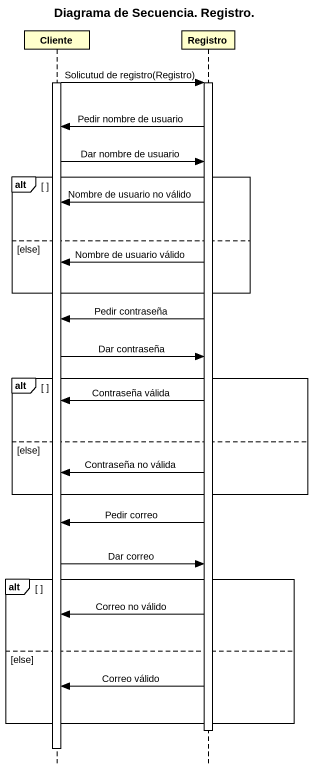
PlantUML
@startuml
title Diagrama de Secuencia. Registro.
hide footbox
participant Cliente
participant Registro

activate Cliente
Cliente -> Registro : Solicutud de registro(Registro)
activate Registro
Registro -> Cliente : Pedir nombre de usuario
Cliente -> Registro : Dar nombre de usuario
alt
  Registro -> Cliente : Nombre de usuario no válido
else else
  Registro -> Cliente : Nombre de usuario válido
end
Registro -> Cliente : Pedir contraseña
Cliente -> Registro : Dar contraseña
alt
  Registro -> Cliente : Contraseña válida
else else
  Registro -> Cliente : Contraseña no válida
end
Registro -> Cliente : Pedir correo
Cliente -> Registro : Dar correo
alt
  Registro -> Cliente : Correo no válido
else else
  Registro -> Cliente : Correo válido
end
deactivate Registro
deactivate Cliente
@enduml
